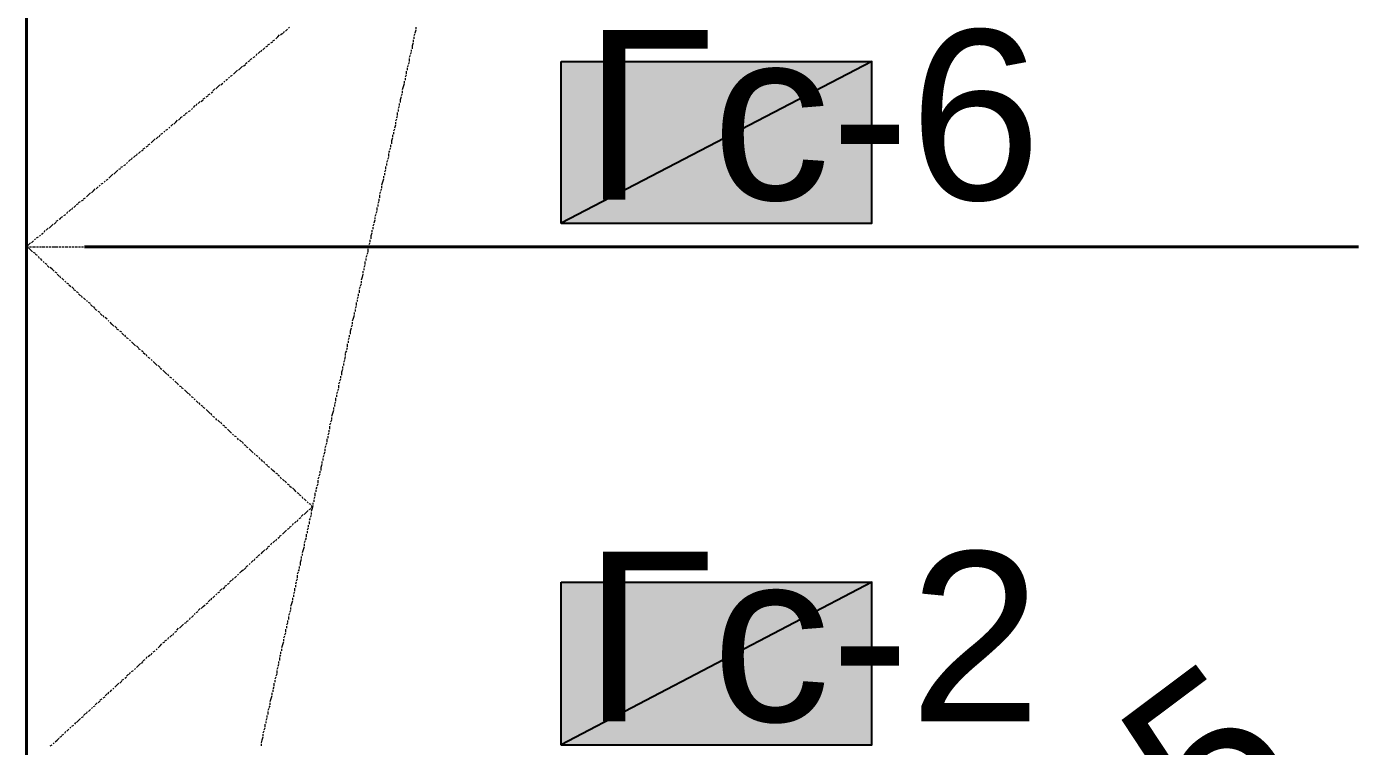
# Model space of a CAD drawing. Extents: x 0 to 604, y 0 to 420.
# Drawn here: x 199.81 to 228.56, y 320.69 to 336.22 of the extents above; entities that cross this region are included whole.
import ezdxf

# ---------------------------------------------------------------- set-up
doc = ezdxf.new("R2010")
doc.units = 0
doc.styles.add('TEYPDFCAD_TEXT', font='arial.ttf')

msp = doc.modelspace()

# ---------------------------------------------------------------- hatches: boundary and pattern name
at = {"true_color": 0xffffff}
h = msp.add_hatch(color=0, dxfattribs=at)
h.paths.add_polyline_path([(211.349, 335.471), (218.059, 335.471), (211.349, 331.978)])
h.paths.add_polyline_path([(218.059, 335.471), (211.349, 331.978), (218.059, 331.978)])
h = msp.add_hatch(color=0, dxfattribs=at)
h.paths.add_polyline_path([(211.349, 324.231), (218.059, 324.231), (211.349, 320.717)])
h.paths.add_polyline_path([(218.059, 324.231), (211.349, 320.717), (218.059, 320.717)])

# ---------------------------------------------------------------- linework, layer by layer
at = {"color": 7, "lineweight": 40}
for p, q in [((199.813, 397.743), (199.813, 310.219)), ((228.558, 331.47), (201.062, 331.47))]:
    msp.add_line(p, q, dxfattribs=at)
at = {"color": 7, "lineweight": 5}
for p, q in [((199.813, 336.211), (199.813, 336.169)), ((199.813, 336.148), (199.813, 336.084)), ((199.813, 336.063), (199.813, 336.021)), ((205.232, 336), (205.274, 336.042)), ((205.295, 336.042), (205.338, 336.084)), ((205.359, 336.084), (205.38, 336.127)), ((205.401, 336.127), (205.444, 336.169)), ((205.465, 336.19), (205.486, 336.211)), ((208.195, 336.063), (208.174, 336.021)), ((208.216, 336.148), (208.195, 336.084)), ((208.216, 336.211), (208.216, 336.169)), ((199.813, 336), (199.813, 335.957)), ((199.813, 335.936), (199.813, 335.894)), ((199.813, 335.873), (199.813, 335.809)), ((199.813, 335.788), (199.813, 335.746)), ((204.915, 335.724), (204.957, 335.767)), ((204.978, 335.788), (205.02, 335.809)), ((205.02, 335.83), (205.063, 335.851)), ((205.084, 335.873), (205.126, 335.894)), ((205.126, 335.915), (205.168, 335.936)), ((205.19, 335.957), (205.232, 336)), ((208.153, 335.873), (208.132, 335.809)), ((208.132, 335.809), (208.132, 335.746)), ((208.153, 335.936), (208.153, 335.894)), ((208.174, 336), (208.174, 335.957)), ((199.813, 335.724), (199.813, 335.682)), ((199.813, 335.661), (199.813, 335.598)), ((199.813, 335.576), (199.813, 335.534)), ((199.813, 335.513), (199.813, 335.471)), ((199.813, 335.449), (199.813, 335.386)), ((204.534, 335.428), (204.576, 335.449)), ((204.597, 335.471), (204.639, 335.492)), ((204.639, 335.513), (204.682, 335.534)), ((204.703, 335.555), (204.745, 335.576)), ((204.766, 335.598), (204.787, 335.64)), ((204.809, 335.64), (204.851, 335.682)), ((204.872, 335.682), (204.893, 335.724)), ((208.068, 335.449), (208.047, 335.407)), ((208.089, 335.598), (208.068, 335.555)), ((208.068, 335.534), (208.068, 335.471)), ((208.111, 335.661), (208.089, 335.619)), ((208.111, 335.724), (208.111, 335.682)), ((199.813, 335.365), (199.813, 335.322)), ((199.813, 335.301), (199.813, 335.259)), ((199.813, 335.238), (199.813, 335.174)), ((204.216, 335.153), (204.258, 335.174)), ((204.28, 335.195), (204.322, 335.238)), ((204.322, 335.238), (204.364, 335.28)), ((204.385, 335.28), (204.428, 335.322)), ((204.428, 335.322), (204.47, 335.365)), ((204.491, 335.365), (204.534, 335.407)), ((208.005, 335.174), (207.984, 335.132)), ((208.005, 335.259), (208.005, 335.195)), ((208.047, 335.386), (208.026, 335.343)), ((208.026, 335.322), (208.026, 335.28)), ((199.813, 335.153), (199.813, 335.111)), ((199.813, 335.089), (199.813, 335.047)), ((199.813, 335.026), (199.813, 334.984)), ((199.813, 334.962), (199.813, 334.899)), ((199.813, 334.878), (199.813, 334.836)), ((203.835, 334.836), (203.877, 334.878)), ((203.899, 334.878), (203.941, 334.92)), ((203.941, 334.92), (203.983, 334.962)), ((204.004, 334.962), (204.047, 335.005)), ((204.068, 335.026), (204.089, 335.047)), ((204.11, 335.068), (204.152, 335.089)), ((204.174, 335.111), (204.195, 335.132)), ((207.941, 334.92), (207.92, 334.857)), ((207.963, 334.984), (207.941, 334.92)), ((207.963, 335.047), (207.963, 335.005)), ((207.984, 335.111), (207.984, 335.068)), ((199.813, 334.814), (199.813, 334.772)), ((199.813, 334.751), (199.813, 334.687)), ((199.813, 334.666), (199.813, 334.624)), ((199.813, 334.603), (199.813, 334.56)), ((203.518, 334.56), (203.56, 334.603)), ((203.581, 334.603), (203.623, 334.645)), ((203.623, 334.666), (203.666, 334.687)), ((203.687, 334.709), (203.729, 334.73)), ((203.729, 334.751), (203.772, 334.772)), ((203.793, 334.793), (203.835, 334.814)), ((207.899, 334.709), (207.878, 334.645)), ((207.878, 334.645), (207.878, 334.581)), ((207.92, 334.772), (207.899, 334.73)), ((207.92, 334.836), (207.92, 334.793)), ((199.813, 334.539), (199.813, 334.476)), ((199.813, 334.454), (199.813, 334.412)), ((199.813, 334.391), (199.813, 334.349)), ((199.813, 334.327), (199.813, 334.264)), ((203.2, 334.306), (203.242, 334.327)), ((203.242, 334.349), (203.285, 334.37)), ((203.306, 334.391), (203.348, 334.412)), ((203.369, 334.433), (203.391, 334.454)), ((203.412, 334.476), (203.454, 334.518)), ((203.475, 334.518), (203.496, 334.56)), ((207.814, 334.37), (207.814, 334.306)), ((207.857, 334.497), (207.835, 334.454)), ((207.835, 334.433), (207.835, 334.391)), ((207.857, 334.56), (207.857, 334.518)), ((199.813, 334.243), (199.813, 334.2)), ((199.813, 334.179), (199.813, 334.137)), ((199.813, 334.116), (199.813, 334.074)), ((199.813, 334.052), (199.813, 333.989)), ((202.819, 333.989), (202.861, 334.01)), ((202.882, 334.031), (202.904, 334.052)), ((202.925, 334.074), (202.967, 334.116)), ((202.988, 334.116), (203.031, 334.158)), ((203.031, 334.158), (203.073, 334.2)), ((203.094, 334.2), (203.137, 334.243)), ((203.137, 334.264), (203.179, 334.285)), ((207.751, 334.01), (207.73, 333.968)), ((207.772, 334.095), (207.751, 334.031)), ((207.793, 334.222), (207.772, 334.179)), ((207.772, 334.158), (207.772, 334.116)), ((207.814, 334.285), (207.793, 334.243)), ((199.813, 333.968), (199.813, 333.925)), ((199.813, 333.904), (199.813, 333.862)), ((199.813, 333.841), (199.813, 333.777)), ((199.813, 333.756), (199.813, 333.714)), ((202.501, 333.714), (202.544, 333.756)), ((202.544, 333.756), (202.586, 333.798)), ((202.607, 333.798), (202.65, 333.841)), ((202.671, 333.841), (202.692, 333.883)), ((202.713, 333.904), (202.756, 333.925)), ((202.777, 333.947), (202.798, 333.968)), ((207.708, 333.819), (207.687, 333.756)), ((207.687, 333.756), (207.687, 333.692)), ((207.708, 333.883), (207.708, 333.841)), ((207.73, 333.947), (207.73, 333.904)), ((199.813, 333.692), (199.813, 333.65)), ((199.813, 333.629), (199.813, 333.565)), ((199.813, 333.544), (199.813, 333.502)), ((199.813, 333.481), (199.813, 333.438)), ((202.12, 333.396), (202.163, 333.438)), ((202.184, 333.438), (202.205, 333.481)), ((202.226, 333.481), (202.269, 333.523)), ((202.29, 333.544), (202.332, 333.565)), ((202.332, 333.587), (202.375, 333.608)), ((202.396, 333.629), (202.438, 333.65)), ((202.438, 333.671), (202.48, 333.692)), ((207.645, 333.544), (207.624, 333.502)), ((207.624, 333.481), (207.624, 333.417)), ((207.666, 333.608), (207.645, 333.565)), ((207.666, 333.671), (207.666, 333.629)), ((199.813, 333.417), (199.813, 333.354)), ((199.813, 333.333), (199.813, 333.29)), ((199.813, 333.269), (199.813, 333.227)), ((199.813, 333.206), (199.813, 333.163)), ((201.803, 333.142), (201.845, 333.163)), ((201.845, 333.185), (201.888, 333.206)), ((201.909, 333.227), (201.951, 333.248)), ((201.972, 333.269), (201.994, 333.29)), ((202.015, 333.312), (202.057, 333.354)), ((202.078, 333.354), (202.099, 333.396)), ((207.56, 333.206), (207.56, 333.142)), ((207.603, 333.333), (207.582, 333.29)), ((207.582, 333.269), (207.582, 333.227)), ((207.624, 333.396), (207.603, 333.354)), ((199.813, 333.142), (199.813, 333.079)), ((199.813, 333.057), (199.813, 333.015)), ((199.813, 332.994), (199.813, 332.952)), ((199.813, 332.93), (199.813, 332.867)), ((201.486, 332.867), (201.507, 332.888)), ((201.528, 332.909), (201.57, 332.93)), ((201.591, 332.952), (201.634, 332.994)), ((201.634, 332.994), (201.676, 333.036)), ((201.697, 333.036), (201.739, 333.079)), ((201.739, 333.079), (201.782, 333.121)), ((207.497, 332.867), (207.476, 332.803)), ((207.518, 332.93), (207.497, 332.867)), ((207.518, 332.994), (207.518, 332.952)), ((207.56, 333.121), (207.539, 333.079)), ((207.539, 333.057), (207.539, 333.015)), ((199.813, 332.846), (199.813, 332.803)), ((199.813, 332.782), (199.813, 332.74)), ((199.813, 332.719), (199.813, 332.655)), ((199.813, 332.634), (199.813, 332.592)), ((201.105, 332.55), (201.147, 332.592)), ((201.147, 332.592), (201.189, 332.634)), ((201.21, 332.634), (201.253, 332.676)), ((201.253, 332.676), (201.295, 332.719)), ((201.316, 332.719), (201.358, 332.761)), ((201.38, 332.782), (201.401, 332.803)), ((201.422, 332.825), (201.464, 332.846)), ((207.454, 332.655), (207.433, 332.613)), ((207.433, 332.592), (207.433, 332.528)), ((207.476, 332.719), (207.454, 332.676)), ((207.476, 332.782), (207.476, 332.74)), ((199.813, 332.571), (199.813, 332.528)), ((199.813, 332.507), (199.813, 332.444)), ((199.813, 332.423), (199.813, 332.38)), ((199.813, 332.359), (199.813, 332.317)), ((199.813, 332.295), (199.813, 332.253)), ((200.787, 332.274), (200.808, 332.317)), ((200.829, 332.317), (200.872, 332.359)), ((200.893, 332.38), (200.935, 332.401)), ((200.935, 332.423), (200.977, 332.444)), ((200.999, 332.465), (201.041, 332.486)), ((201.041, 332.507), (201.083, 332.528)), ((207.37, 332.317), (207.37, 332.253)), ((207.412, 332.444), (207.391, 332.401)), ((207.391, 332.38), (207.391, 332.338)), ((207.412, 332.507), (207.412, 332.465)), ((199.813, 332.232), (199.813, 332.168)), ((199.813, 332.147), (199.813, 332.105)), ((199.813, 332.084), (199.813, 332.041)), ((199.813, 332.02), (199.813, 331.957)), ((200.406, 331.957), (200.448, 331.999)), ((200.448, 332.02), (200.491, 332.041)), ((200.512, 332.063), (200.554, 332.084)), ((200.554, 332.105), (200.596, 332.126)), ((200.618, 332.147), (200.66, 332.168)), ((200.681, 332.19), (200.702, 332.232)), ((200.724, 332.232), (200.766, 332.274)), ((207.327, 332.041), (207.306, 331.978)), ((207.349, 332.168), (207.327, 332.126)), ((207.327, 332.105), (207.327, 332.063)), ((207.37, 332.232), (207.349, 332.19)), ((199.813, 331.936), (199.813, 331.893)), ((199.813, 331.872), (199.813, 331.83)), ((199.813, 331.809), (199.813, 331.745)), ((199.813, 331.724), (199.813, 331.682)), ((200.089, 331.703), (200.11, 331.724)), ((200.131, 331.745), (200.173, 331.766)), ((200.194, 331.788), (200.215, 331.83)), ((200.237, 331.83), (200.279, 331.872)), ((200.3, 331.872), (200.343, 331.914)), ((200.343, 331.914), (200.385, 331.957)), ((207.264, 331.766), (207.243, 331.703)), ((207.264, 331.83), (207.264, 331.788)), ((207.306, 331.957), (207.285, 331.914)), ((207.285, 331.893), (207.285, 331.851)), ((199.813, 331.661), (199.813, 331.618)), ((199.813, 331.597), (199.813, 331.533)), ((199.813, 331.47), (199.856, 331.512)), ((199.813, 331.512), (199.813, 331.47)), ((199.813, 331.47), (199.856, 331.47)), ((199.834, 331.449), (199.813, 331.47)), ((199.813, 331.449), (199.813, 331.406)), ((199.856, 331.512), (199.898, 331.555)), ((199.898, 331.406), (199.856, 331.449)), ((199.877, 331.47), (199.919, 331.47)), ((199.919, 331.555), (199.962, 331.597)), ((199.94, 331.47), (200.004, 331.47)), ((199.983, 331.618), (200.004, 331.639)), ((200.025, 331.661), (200.067, 331.682)), ((200.025, 331.47), (200.067, 331.47)), ((200.089, 331.47), (200.131, 331.47)), ((200.152, 331.47), (200.215, 331.47)), ((200.237, 331.47), (200.279, 331.47)), ((200.3, 331.47), (200.343, 331.47)), ((200.364, 331.47), (200.427, 331.47)), ((200.427, 331.47), (200.491, 331.47)), ((200.512, 331.47), (200.554, 331.47)), ((200.575, 331.47), (200.618, 331.47)), ((200.639, 331.47), (200.702, 331.47)), ((200.724, 331.47), (200.766, 331.47)), ((200.787, 331.47), (200.829, 331.47)), ((200.851, 331.47), (200.914, 331.47)), ((200.935, 331.47), (200.977, 331.47)), ((200.999, 331.47), (201.041, 331.47)), ((201.062, 331.47), (201.126, 331.47)), ((201.147, 331.47), (201.189, 331.47)), ((201.21, 331.47), (201.253, 331.47)), ((201.274, 331.47), (201.337, 331.47)), ((201.337, 331.47), (201.401, 331.47)), ((201.422, 331.47), (201.464, 331.47)), ((201.486, 331.47), (201.528, 331.47)), ((201.549, 331.47), (201.613, 331.47)), ((201.634, 331.47), (201.676, 331.47)), ((201.697, 331.47), (201.739, 331.47)), ((201.761, 331.47), (201.824, 331.47)), ((201.845, 331.47), (201.888, 331.47)), ((201.909, 331.47), (201.951, 331.47)), ((201.972, 331.47), (202.036, 331.47)), ((202.057, 331.47), (202.099, 331.47)), ((202.12, 331.47), (202.163, 331.47)), ((202.184, 331.47), (202.248, 331.47)), ((202.248, 331.47), (202.311, 331.47)), ((202.332, 331.47), (202.375, 331.47)), ((202.396, 331.47), (202.438, 331.47)), ((202.459, 331.47), (202.523, 331.47)), ((202.544, 331.47), (202.586, 331.47)), ((202.607, 331.47), (202.65, 331.47)), ((202.671, 331.47), (202.734, 331.47)), ((202.756, 331.47), (202.798, 331.47)), ((202.819, 331.47), (202.861, 331.47)), ((202.882, 331.47), (202.946, 331.47)), ((202.967, 331.47), (203.009, 331.47)), ((203.031, 331.47), (203.073, 331.47)), ((203.094, 331.47), (203.158, 331.47)), ((203.158, 331.47), (203.221, 331.47)), ((203.242, 331.47), (203.285, 331.47)), ((203.306, 331.47), (203.348, 331.47)), ((203.369, 331.47), (203.433, 331.47)), ((203.454, 331.47), (203.496, 331.47)), ((203.518, 331.47), (203.56, 331.47)), ((203.581, 331.47), (203.644, 331.47)), ((203.666, 331.47), (203.708, 331.47)), ((203.729, 331.47), (203.772, 331.47)), ((203.793, 331.47), (203.856, 331.47)), ((203.877, 331.47), (203.92, 331.47)), ((203.941, 331.47), (203.983, 331.47)), ((204.004, 331.47), (204.047, 331.47)), ((204.068, 331.47), (204.131, 331.47)), ((204.152, 331.47), (204.195, 331.47)), ((204.216, 331.47), (204.258, 331.47)), ((204.28, 331.47), (204.343, 331.47)), ((204.364, 331.47), (204.406, 331.47)), ((204.428, 331.47), (204.47, 331.47)), ((204.491, 331.47), (204.555, 331.47)), ((204.576, 331.47), (204.618, 331.47)), ((204.639, 331.47), (204.682, 331.47)), ((204.703, 331.47), (204.766, 331.47)), ((204.787, 331.47), (204.83, 331.47)), ((204.851, 331.47), (204.893, 331.47)), ((204.915, 331.47), (204.957, 331.47)), ((204.978, 331.47), (205.042, 331.47)), ((205.063, 331.47), (205.105, 331.47)), ((205.126, 331.47), (205.168, 331.47)), ((205.19, 331.47), (205.253, 331.47)), ((205.274, 331.47), (205.317, 331.47)), ((205.338, 331.47), (205.38, 331.47)), ((205.401, 331.47), (205.465, 331.47)), ((205.486, 331.47), (205.528, 331.47)), ((205.549, 331.47), (205.592, 331.47)), ((205.613, 331.47), (205.677, 331.47)), ((205.698, 331.47), (205.74, 331.47)), ((205.761, 331.47), (205.804, 331.47)), ((205.825, 331.47), (205.867, 331.47)), ((205.888, 331.47), (205.952, 331.47)), ((205.973, 331.47), (206.015, 331.47)), ((206.036, 331.47), (206.079, 331.47)), ((206.1, 331.47), (206.163, 331.47)), ((206.185, 331.47), (206.227, 331.47)), ((206.248, 331.47), (206.29, 331.47)), ((206.311, 331.47), (206.375, 331.47)), ((206.396, 331.47), (206.439, 331.47)), ((206.46, 331.47), (206.502, 331.47)), ((206.523, 331.47), (206.587, 331.47)), ((206.587, 331.47), (206.65, 331.47)), ((206.671, 331.47), (206.714, 331.47)), ((206.735, 331.47), (206.777, 331.47)), ((206.798, 331.47), (206.862, 331.47)), ((206.883, 331.47), (206.925, 331.47)), ((206.946, 331.47), (206.989, 331.47)), ((207.01, 331.47), (207.073, 331.47)), ((207.095, 331.47), (207.137, 331.47)), ((207.158, 331.47), (207.201, 331.47)), ((207.201, 331.491), (207.179, 331.449)), ((207.179, 331.428), (207.179, 331.364)), ((207.222, 331.555), (207.201, 331.512)), ((207.222, 331.618), (207.222, 331.576)), ((207.243, 331.703), (207.243, 331.639)), ((199.813, 331.385), (199.813, 331.343)), ((199.813, 331.322), (199.813, 331.258)), ((199.813, 331.237), (199.813, 331.195)), ((199.813, 331.174), (199.813, 331.131)), ((199.94, 331.364), (199.898, 331.406)), ((200.004, 331.322), (199.962, 331.343)), ((200.046, 331.279), (200.004, 331.301)), ((200.089, 331.216), (200.067, 331.258)), ((200.152, 331.174), (200.11, 331.216)), ((200.194, 331.131), (200.173, 331.152)), ((207.116, 331.152), (207.116, 331.089)), ((207.158, 331.279), (207.137, 331.237)), ((207.137, 331.216), (207.137, 331.174)), ((207.179, 331.343), (207.158, 331.301)), ((199.813, 331.11), (199.813, 331.047)), ((199.813, 331.026), (199.813, 330.983)), ((199.813, 330.962), (199.813, 330.92)), ((199.813, 330.899), (199.813, 330.835)), ((200.258, 331.089), (200.215, 331.11)), ((200.3, 331.026), (200.258, 331.068)), ((200.364, 330.983), (200.321, 331.026)), ((200.406, 330.941), (200.364, 330.983)), ((200.47, 330.899), (200.427, 330.92)), ((200.512, 330.835), (200.47, 330.877)), ((207.073, 330.877), (207.052, 330.814)), ((207.073, 330.941), (207.073, 330.899)), ((207.116, 331.068), (207.095, 331.026)), ((207.095, 331.004), (207.095, 330.962)), ((199.813, 330.814), (199.813, 330.771)), ((199.813, 330.75), (199.813, 330.708)), ((199.813, 330.687), (199.813, 330.623)), ((199.813, 330.602), (199.813, 330.56)), ((200.554, 330.793), (200.533, 330.835)), ((200.618, 330.75), (200.575, 330.793)), ((200.66, 330.708), (200.639, 330.729)), ((200.724, 330.666), (200.681, 330.687)), ((200.766, 330.602), (200.724, 330.644)), ((200.829, 330.56), (200.787, 330.602)), ((207.01, 330.602), (206.989, 330.56)), ((207.031, 330.666), (207.01, 330.623)), ((207.052, 330.814), (207.031, 330.75)), ((207.031, 330.729), (207.031, 330.687)), ((199.813, 330.539), (199.813, 330.496)), ((199.813, 330.475), (199.813, 330.433)), ((199.813, 330.412), (199.813, 330.348)), ((199.813, 330.327), (199.813, 330.285)), ((200.872, 330.517), (200.829, 330.539)), ((200.935, 330.475), (200.893, 330.496)), ((200.977, 330.412), (200.935, 330.454)), ((201.02, 330.369), (200.999, 330.412)), ((201.083, 330.327), (201.041, 330.369)), ((201.126, 330.285), (201.105, 330.306)), ((206.968, 330.39), (206.946, 330.348)), ((206.946, 330.327), (206.946, 330.285)), ((206.968, 330.454), (206.968, 330.412)), ((206.989, 330.539), (206.989, 330.475)), ((199.813, 330.264), (199.813, 330.221)), ((199.813, 330.2), (199.813, 330.137)), ((199.813, 330.115), (199.813, 330.073)), ((199.813, 330.052), (199.813, 330.009)), ((199.813, 329.988), (199.813, 329.925)), ((201.189, 330.242), (201.147, 330.264)), ((201.232, 330.179), (201.189, 330.221)), ((201.295, 330.137), (201.253, 330.179)), ((201.337, 330.094), (201.295, 330.115)), ((201.401, 330.052), (201.358, 330.073)), ((201.443, 329.988), (201.401, 330.031)), ((201.486, 329.946), (201.464, 329.988)), ((206.883, 329.988), (206.862, 329.925)), ((206.883, 330.052), (206.883, 330.009)), ((206.925, 330.179), (206.904, 330.137)), ((206.904, 330.115), (206.904, 330.073)), ((206.925, 330.264), (206.925, 330.2)), ((199.813, 329.904), (199.813, 329.861)), ((199.813, 329.84), (199.813, 329.798)), ((199.813, 329.777), (199.813, 329.713)), ((201.549, 329.904), (201.507, 329.946)), ((201.591, 329.861), (201.57, 329.882)), ((201.655, 329.798), (201.613, 329.84)), ((201.697, 329.755), (201.655, 329.798)), ((201.761, 329.713), (201.718, 329.755)), ((206.82, 329.713), (206.798, 329.65)), ((206.841, 329.777), (206.82, 329.734)), ((206.862, 329.925), (206.841, 329.861)), ((206.841, 329.84), (206.841, 329.798)), ((199.813, 329.692), (199.813, 329.65)), ((199.813, 329.628), (199.813, 329.586)), ((199.813, 329.565), (199.813, 329.523)), ((199.813, 329.502), (199.813, 329.438)), ((199.813, 329.417), (199.813, 329.375)), ((201.803, 329.671), (201.761, 329.692)), ((201.867, 329.628), (201.824, 329.65)), ((201.909, 329.565), (201.867, 329.607)), ((201.951, 329.523), (201.93, 329.565)), ((202.015, 329.48), (201.972, 329.502)), ((202.057, 329.438), (202.036, 329.459)), ((202.12, 329.375), (202.078, 329.417)), ((206.777, 329.502), (206.756, 329.459)), ((206.756, 329.438), (206.756, 329.396)), ((206.777, 329.565), (206.777, 329.523)), ((206.798, 329.65), (206.798, 329.586)), ((199.813, 329.353), (199.813, 329.311)), ((199.813, 329.29), (199.813, 329.226)), ((199.813, 329.205), (199.813, 329.163)), ((199.813, 329.142), (199.813, 329.099)), ((202.163, 329.332), (202.12, 329.375)), ((202.226, 329.29), (202.184, 329.332)), ((202.269, 329.247), (202.226, 329.269)), ((202.332, 329.205), (202.29, 329.226)), ((202.375, 329.142), (202.332, 329.184)), ((202.417, 329.099), (202.396, 329.142)), ((206.714, 329.226), (206.692, 329.184)), ((206.692, 329.163), (206.692, 329.12)), ((206.735, 329.29), (206.714, 329.247)), ((206.735, 329.375), (206.735, 329.311)), ((199.813, 329.078), (199.813, 329.015)), ((199.813, 328.993), (199.813, 328.951)), ((199.813, 328.93), (199.813, 328.888)), ((199.813, 328.866), (199.813, 328.803)), ((202.48, 329.057), (202.438, 329.078)), ((202.523, 329.015), (202.501, 329.036)), ((202.586, 328.951), (202.544, 328.993)), ((202.629, 328.909), (202.586, 328.951)), ((202.692, 328.866), (202.65, 328.909)), ((202.734, 328.824), (202.692, 328.845)), ((206.629, 328.888), (206.629, 328.845)), ((206.671, 329.015), (206.65, 328.972)), ((206.65, 328.951), (206.65, 328.909)), ((206.692, 329.099), (206.671, 329.036)), ((199.813, 328.782), (199.813, 328.74)), ((199.813, 328.718), (199.813, 328.676)), ((199.813, 328.655), (199.813, 328.613)), ((199.813, 328.591), (199.813, 328.528)), ((202.798, 328.761), (202.756, 328.803)), ((202.84, 328.718), (202.798, 328.761)), ((202.882, 328.676), (202.861, 328.718)), ((202.946, 328.634), (202.904, 328.655)), ((202.988, 328.591), (202.967, 328.613)), ((203.052, 328.528), (203.009, 328.57)), ((206.565, 328.549), (206.544, 328.507)), ((206.587, 328.613), (206.565, 328.57)), ((206.587, 328.676), (206.587, 328.634)), ((206.629, 328.824), (206.608, 328.761)), ((206.608, 328.761), (206.608, 328.697)), ((199.813, 328.507), (199.813, 328.464)), ((199.813, 328.443), (199.813, 328.401)), ((199.813, 328.38), (199.813, 328.316)), ((199.813, 328.295), (199.813, 328.253)), ((203.094, 328.485), (203.073, 328.528)), ((203.158, 328.443), (203.115, 328.464)), ((203.2, 328.401), (203.158, 328.422)), ((203.263, 328.337), (203.221, 328.38)), ((203.306, 328.295), (203.263, 328.337)), ((203.348, 328.253), (203.327, 328.295)), ((206.523, 328.337), (206.502, 328.295)), ((206.502, 328.274), (206.502, 328.231)), ((206.544, 328.401), (206.523, 328.358)), ((206.544, 328.485), (206.544, 328.422)), ((199.813, 328.231), (199.813, 328.189)), ((199.813, 328.168), (199.813, 328.104)), ((199.813, 328.083), (199.813, 328.041)), ((199.813, 328.02), (199.813, 327.978)), ((203.412, 328.21), (203.369, 328.231)), ((203.454, 328.168), (203.433, 328.189)), ((203.518, 328.104), (203.475, 328.147)), ((203.56, 328.062), (203.539, 328.104)), ((203.623, 328.02), (203.581, 328.041)), ((203.666, 327.978), (203.623, 327.999)), ((206.439, 327.999), (206.439, 327.956)), ((206.481, 328.126), (206.46, 328.083)), ((206.46, 328.062), (206.46, 328.02)), ((206.481, 328.21), (206.481, 328.147)), ((199.813, 327.956), (199.813, 327.893)), ((199.813, 327.872), (199.813, 327.829)), ((199.813, 327.808), (199.813, 327.766)), ((199.813, 327.745), (199.813, 327.702)), ((203.729, 327.914), (203.687, 327.956)), ((203.772, 327.872), (203.729, 327.914)), ((203.814, 327.829), (203.793, 327.872)), ((203.877, 327.787), (203.835, 327.808)), ((203.92, 327.724), (203.899, 327.766)), ((203.983, 327.681), (203.941, 327.724)), ((206.396, 327.724), (206.375, 327.681)), ((206.417, 327.872), (206.396, 327.808)), ((206.396, 327.787), (206.396, 327.745)), ((206.439, 327.935), (206.417, 327.872)), ((199.813, 327.681), (199.813, 327.618)), ((199.813, 327.596), (199.813, 327.554)), ((199.813, 327.533), (199.813, 327.491)), ((199.813, 327.469), (199.813, 327.406)), ((204.025, 327.639), (204.004, 327.681)), ((204.089, 327.596), (204.047, 327.618)), ((204.131, 327.554), (204.089, 327.575)), ((204.195, 327.491), (204.152, 327.533)), ((204.237, 327.448), (204.195, 327.491)), ((204.28, 327.406), (204.258, 327.427)), ((206.333, 327.448), (206.311, 327.406)), ((206.333, 327.512), (206.333, 327.469)), ((206.375, 327.66), (206.354, 327.618)), ((206.354, 327.596), (206.354, 327.533)), ((199.813, 327.385), (199.813, 327.342)), ((199.813, 327.321), (199.813, 327.279)), ((199.813, 327.258), (199.813, 327.194)), ((199.813, 327.173), (199.813, 327.131)), ((204.343, 327.364), (204.301, 327.385)), ((204.385, 327.3), (204.364, 327.342)), ((204.449, 327.258), (204.406, 327.3)), ((204.491, 327.216), (204.47, 327.258)), ((204.555, 327.173), (204.512, 327.194)), ((204.597, 327.131), (204.555, 327.152)), ((206.269, 327.173), (206.248, 327.131)), ((206.29, 327.237), (206.269, 327.194)), ((206.29, 327.321), (206.29, 327.258)), ((206.311, 327.385), (206.311, 327.342)), ((199.813, 327.11), (199.813, 327.067)), ((199.813, 327.046), (199.813, 326.983)), ((199.813, 326.961), (199.813, 326.919)), ((199.813, 326.898), (199.813, 326.856)), ((199.813, 326.834), (199.813, 326.792)), ((204.661, 327.067), (204.618, 327.11)), ((204.703, 327.025), (204.661, 327.067)), ((204.745, 326.983), (204.724, 327.004)), ((204.809, 326.94), (204.766, 326.961)), ((204.851, 326.877), (204.83, 326.919)), ((204.915, 326.834), (204.872, 326.877)), ((204.957, 326.792), (204.936, 326.834)), ((206.185, 326.834), (206.185, 326.792)), ((206.227, 326.961), (206.206, 326.919)), ((206.206, 326.898), (206.206, 326.856)), ((206.248, 327.046), (206.227, 326.983)), ((206.248, 327.11), (206.248, 327.067)), ((199.813, 326.771), (199.813, 326.707)), ((199.813, 326.686), (199.813, 326.644)), ((199.813, 326.623), (199.813, 326.58)), ((199.813, 326.559), (199.813, 326.496)), ((205.02, 326.75), (204.978, 326.771)), ((205.063, 326.707), (205.02, 326.729)), ((205.126, 326.644), (205.084, 326.686)), ((205.168, 326.602), (205.126, 326.644)), ((205.232, 326.559), (205.19, 326.58)), ((205.274, 326.517), (205.232, 326.538)), ((206.142, 326.559), (206.121, 326.517)), ((206.142, 326.623), (206.142, 326.58)), ((206.185, 326.771), (206.163, 326.707)), ((206.163, 326.707), (206.163, 326.644)), ((199.813, 326.475), (199.813, 326.432)), ((199.813, 326.411), (199.813, 326.369)), ((199.813, 326.348), (199.813, 326.284)), ((199.813, 326.263), (199.813, 326.221)), ((205.317, 326.454), (205.295, 326.496)), ((205.38, 326.411), (205.338, 326.454)), ((205.423, 326.369), (205.401, 326.411)), ((205.486, 326.327), (205.444, 326.348)), ((205.528, 326.263), (205.486, 326.305)), ((205.592, 326.221), (205.549, 326.263)), ((206.079, 326.284), (206.058, 326.242)), ((206.1, 326.348), (206.079, 326.305)), ((206.121, 326.496), (206.1, 326.454)), ((206.1, 326.432), (206.1, 326.369)), ((199.813, 326.199), (199.813, 326.157)), ((199.813, 326.136), (199.813, 326.072)), ((199.813, 326.051), (199.813, 326.009)), ((199.813, 325.988), (199.813, 325.945)), ((205.634, 326.178), (205.592, 326.221)), ((205.698, 326.136), (205.655, 326.157)), ((205.74, 326.094), (205.698, 326.115)), ((205.782, 326.03), (205.761, 326.072)), ((205.846, 325.988), (205.804, 326.03)), ((205.888, 325.945), (205.867, 325.967)), ((206.036, 326.072), (206.015, 326.03)), ((206.015, 326.009), (206.015, 325.967)), ((206.036, 326.157), (206.036, 326.094)), ((206.058, 326.221), (206.058, 326.178)), ((199.813, 325.924), (199.813, 325.882)), ((199.813, 325.861), (199.813, 325.797)), ((199.813, 325.776), (199.813, 325.734)), ((199.813, 325.713), (199.813, 325.67)), ((205.74, 325.649), (205.782, 325.692)), ((205.804, 325.692), (205.846, 325.734)), ((205.846, 325.734), (205.888, 325.776)), ((205.952, 325.903), (205.909, 325.924)), ((205.909, 325.797), (205.952, 325.818)), ((205.973, 325.861), (205.952, 325.882)), ((205.952, 325.84), (205.973, 325.861)), ((205.973, 325.818), (205.952, 325.755)), ((205.952, 325.734), (205.952, 325.692)), ((205.994, 325.882), (205.973, 325.818)), ((205.994, 325.945), (205.994, 325.903)), ((199.813, 325.649), (199.813, 325.586)), ((199.813, 325.565), (199.813, 325.522)), ((199.813, 325.501), (199.813, 325.459)), ((199.813, 325.437), (199.813, 325.374)), ((205.444, 325.374), (205.486, 325.395)), ((205.486, 325.416), (205.528, 325.437)), ((205.549, 325.459), (205.571, 325.501)), ((205.592, 325.501), (205.634, 325.543)), ((205.655, 325.543), (205.677, 325.586)), ((205.698, 325.607), (205.74, 325.628)), ((205.888, 325.395), (205.867, 325.353)), ((205.888, 325.459), (205.888, 325.416)), ((205.93, 325.607), (205.909, 325.565)), ((205.909, 325.543), (205.909, 325.48)), ((205.952, 325.67), (205.93, 325.628)), ((199.813, 325.353), (199.813, 325.31)), ((199.813, 325.289), (199.813, 325.247)), ((199.813, 325.226), (199.813, 325.162)), ((199.813, 325.141), (199.813, 325.099)), ((205.126, 325.078), (205.168, 325.12)), ((205.19, 325.12), (205.211, 325.162)), ((205.232, 325.183), (205.274, 325.205)), ((205.274, 325.226), (205.317, 325.247)), ((205.338, 325.268), (205.38, 325.31)), ((205.38, 325.31), (205.423, 325.353)), ((205.825, 325.12), (205.804, 325.078)), ((205.846, 325.183), (205.825, 325.141)), ((205.846, 325.268), (205.846, 325.205)), ((205.867, 325.332), (205.867, 325.289)), ((199.813, 325.078), (199.813, 325.035)), ((199.813, 325.014), (199.813, 324.972)), ((199.813, 324.951), (199.813, 324.887)), ((199.813, 324.866), (199.813, 324.824)), ((204.809, 324.803), (204.851, 324.824)), ((204.872, 324.845), (204.915, 324.887)), ((204.915, 324.887), (204.957, 324.93)), ((204.978, 324.93), (205.02, 324.972)), ((205.02, 324.993), (205.063, 325.014)), ((205.084, 325.035), (205.105, 325.078)), ((205.782, 324.93), (205.761, 324.866)), ((205.761, 324.845), (205.761, 324.803)), ((205.804, 324.993), (205.782, 324.93)), ((205.804, 325.057), (205.804, 325.014)), ((199.813, 324.803), (199.813, 324.76)), ((199.813, 324.739), (199.813, 324.675)), ((199.813, 324.654), (199.813, 324.612)), ((199.813, 324.591), (199.813, 324.548)), ((199.813, 324.527), (199.813, 324.464)), ((204.512, 324.506), (204.555, 324.548)), ((204.555, 324.57), (204.597, 324.591)), ((204.618, 324.612), (204.639, 324.633)), ((204.661, 324.654), (204.703, 324.697)), ((204.724, 324.697), (204.745, 324.739)), ((204.766, 324.76), (204.809, 324.781)), ((205.698, 324.57), (205.698, 324.527)), ((205.74, 324.718), (205.719, 324.654)), ((205.719, 324.654), (205.719, 324.591)), ((205.74, 324.781), (205.74, 324.739)), ((199.813, 324.443), (199.813, 324.4)), ((199.813, 324.379), (199.813, 324.337)), ((199.813, 324.316), (199.813, 324.252)), ((204.195, 324.231), (204.237, 324.273)), ((204.258, 324.273), (204.28, 324.316)), ((204.301, 324.316), (204.343, 324.358)), ((204.364, 324.379), (204.385, 324.4)), ((204.406, 324.421), (204.449, 324.464)), ((204.449, 324.464), (204.491, 324.506)), ((205.655, 324.295), (205.634, 324.252)), ((205.677, 324.443), (205.655, 324.4)), ((205.655, 324.379), (205.655, 324.316)), ((205.698, 324.506), (205.677, 324.464)), ((199.813, 324.231), (199.813, 324.189)), ((199.813, 324.168), (199.813, 324.125)), ((199.813, 324.104), (199.813, 324.062)), ((199.813, 324.041), (199.813, 323.977)), ((199.813, 323.956), (199.813, 323.913)), ((203.899, 323.956), (203.92, 323.977)), ((203.941, 323.998), (203.983, 324.019)), ((203.983, 324.041), (204.025, 324.083)), ((204.047, 324.083), (204.089, 324.125)), ((204.089, 324.146), (204.131, 324.168)), ((204.152, 324.189), (204.195, 324.21)), ((205.592, 324.019), (205.571, 323.977)), ((205.571, 323.956), (205.571, 323.913)), ((205.592, 324.104), (205.592, 324.041)), ((205.634, 324.231), (205.613, 324.189)), ((205.613, 324.168), (205.613, 324.125)), ((199.813, 323.892), (199.813, 323.85)), ((199.813, 323.829), (199.813, 323.765)), ((199.813, 323.744), (199.813, 323.702)), ((199.813, 323.681), (199.813, 323.638)), ((203.581, 323.659), (203.623, 323.702)), ((203.623, 323.702), (203.666, 323.744)), ((203.687, 323.765), (203.729, 323.786)), ((203.729, 323.808), (203.772, 323.85)), ((203.793, 323.85), (203.814, 323.892)), ((203.835, 323.892), (203.877, 323.935)), ((205.528, 323.765), (205.507, 323.702)), ((205.507, 323.681), (205.507, 323.638)), ((205.549, 323.829), (205.528, 323.765)), ((205.549, 323.892), (205.549, 323.85)), ((199.813, 323.617), (199.813, 323.554)), ((199.813, 323.533), (199.813, 323.49)), ((199.813, 323.469), (199.813, 323.427)), ((199.813, 323.406), (199.813, 323.342)), ((203.263, 323.384), (203.306, 323.406)), ((203.327, 323.427), (203.348, 323.469)), ((203.369, 323.469), (203.412, 323.511)), ((203.433, 323.533), (203.454, 323.554)), ((203.475, 323.575), (203.518, 323.596)), ((203.518, 323.617), (203.56, 323.659)), ((205.444, 323.406), (205.444, 323.363)), ((205.486, 323.554), (205.465, 323.511)), ((205.465, 323.49), (205.465, 323.427)), ((205.507, 323.617), (205.486, 323.575)), ((199.813, 323.321), (199.813, 323.279)), ((199.813, 323.257), (199.813, 323.215)), ((199.813, 323.194), (199.813, 323.151)), ((199.813, 323.13), (199.813, 323.067)), ((202.904, 323.046), (202.946, 323.088)), ((202.967, 323.088), (202.988, 323.13)), ((203.009, 323.151), (203.052, 323.173)), ((203.052, 323.194), (203.094, 323.236)), ((203.115, 323.236), (203.158, 323.279)), ((203.158, 323.279), (203.2, 323.321)), ((203.221, 323.342), (203.263, 323.363)), ((205.401, 323.13), (205.38, 323.088)), ((205.401, 323.215), (205.401, 323.151)), ((205.444, 323.342), (205.423, 323.3)), ((205.423, 323.279), (205.423, 323.236)), ((199.813, 323.046), (199.813, 323.003)), ((199.813, 322.982), (199.813, 322.94)), ((199.813, 322.919), (199.813, 322.855)), ((199.813, 322.834), (199.813, 322.792)), ((202.65, 322.813), (202.692, 322.855)), ((202.692, 322.855), (202.734, 322.897)), ((202.756, 322.919), (202.798, 322.94)), ((202.798, 322.961), (202.84, 322.982)), ((202.861, 323.003), (202.882, 323.046)), ((205.338, 322.876), (205.317, 322.813)), ((205.359, 322.94), (205.338, 322.876)), ((205.38, 323.067), (205.359, 323.024)), ((205.359, 323.003), (205.359, 322.961)), ((199.813, 322.771), (199.813, 322.728)), ((199.813, 322.707), (199.813, 322.644)), ((199.813, 322.622), (199.813, 322.58)), ((199.813, 322.559), (199.813, 322.517)), ((202.29, 322.474), (202.332, 322.517)), ((202.332, 322.538), (202.375, 322.559)), ((202.396, 322.58), (202.417, 322.622)), ((202.438, 322.622), (202.48, 322.665)), ((202.501, 322.665), (202.523, 322.707)), ((202.544, 322.728), (202.586, 322.749)), ((202.607, 322.771), (202.629, 322.792)), ((205.253, 322.517), (205.253, 322.474)), ((205.295, 322.665), (205.274, 322.622)), ((205.274, 322.601), (205.274, 322.538)), ((205.295, 322.728), (205.295, 322.686)), ((205.317, 322.792), (205.317, 322.749)), ((199.813, 322.495), (199.813, 322.432)), ((199.813, 322.411), (199.813, 322.368)), ((199.813, 322.347), (199.813, 322.305)), ((199.813, 322.284), (199.813, 322.241)), ((201.972, 322.199), (202.015, 322.241)), ((202.036, 322.241), (202.057, 322.284)), ((202.078, 322.305), (202.12, 322.326)), ((202.142, 322.347), (202.163, 322.368)), ((202.184, 322.389), (202.226, 322.432)), ((202.226, 322.432), (202.269, 322.474)), ((205.211, 322.241), (205.19, 322.199)), ((205.232, 322.389), (205.211, 322.347)), ((205.211, 322.326), (205.211, 322.262)), ((205.253, 322.453), (205.232, 322.411)), ((199.813, 322.22), (199.813, 322.157)), ((199.813, 322.135), (199.813, 322.093)), ((199.813, 322.072), (199.813, 322.03)), ((199.813, 322.009), (199.813, 321.945)), ((201.676, 321.924), (201.697, 321.945)), ((201.718, 321.966), (201.761, 322.009)), ((201.761, 322.009), (201.803, 322.051)), ((201.824, 322.051), (201.867, 322.093)), ((201.867, 322.114), (201.909, 322.135)), ((201.93, 322.157), (201.972, 322.178)), ((205.147, 321.966), (205.126, 321.924)), ((205.147, 322.051), (205.147, 321.987)), ((205.19, 322.178), (205.168, 322.135)), ((205.168, 322.114), (205.168, 322.072)), ((199.813, 321.924), (199.813, 321.882)), ((199.813, 321.86), (199.813, 321.818)), ((199.813, 321.797), (199.813, 321.733)), ((199.813, 321.712), (199.813, 321.67)), ((201.358, 321.627), (201.401, 321.67)), ((201.401, 321.691), (201.443, 321.712)), ((201.464, 321.733), (201.507, 321.755)), ((201.507, 321.776), (201.549, 321.818)), ((201.57, 321.818), (201.591, 321.86)), ((201.613, 321.86), (201.655, 321.903)), ((205.084, 321.712), (205.063, 321.649)), ((205.105, 321.776), (205.084, 321.712)), ((205.105, 321.839), (205.105, 321.797)), ((205.126, 321.903), (205.126, 321.86)), ((199.813, 321.649), (199.813, 321.606)), ((199.813, 321.585), (199.813, 321.522)), ((199.813, 321.5), (199.813, 321.458)), ((199.813, 321.437), (199.813, 321.395)), ((199.813, 321.373), (199.813, 321.331)), ((201.041, 321.352), (201.083, 321.395)), ((201.105, 321.395), (201.126, 321.437)), ((201.147, 321.437), (201.189, 321.479)), ((201.21, 321.5), (201.232, 321.522)), ((201.253, 321.543), (201.295, 321.564)), ((201.295, 321.585), (201.337, 321.627)), ((205.042, 321.5), (205.02, 321.458)), ((205.02, 321.437), (205.02, 321.373)), ((205.063, 321.564), (205.042, 321.522)), ((205.063, 321.627), (205.063, 321.585)), ((199.813, 321.31), (199.813, 321.247)), ((199.813, 321.225), (199.813, 321.183)), ((199.813, 321.162), (199.813, 321.12)), ((199.813, 321.098), (199.813, 321.035)), ((200.745, 321.077), (200.766, 321.098)), ((200.787, 321.12), (200.829, 321.141)), ((200.851, 321.162), (200.872, 321.204)), ((200.893, 321.204), (200.935, 321.247)), ((200.935, 321.247), (200.977, 321.289)), ((200.999, 321.31), (201.041, 321.331)), ((204.957, 321.077), (204.936, 321.035)), ((204.957, 321.162), (204.957, 321.098)), ((204.999, 321.289), (204.978, 321.247)), ((204.978, 321.225), (204.978, 321.183)), ((204.999, 321.352), (204.999, 321.31)), ((199.813, 321.014), (199.813, 320.971)), ((199.813, 320.95), (199.813, 320.908)), ((199.813, 320.887), (199.813, 320.823)), ((199.813, 320.802), (199.813, 320.76)), ((200.427, 320.781), (200.47, 320.823)), ((200.47, 320.823), (200.512, 320.865)), ((200.533, 320.887), (200.575, 320.908)), ((200.575, 320.929), (200.618, 320.95)), ((200.639, 320.971), (200.66, 321.014)), ((200.681, 321.014), (200.724, 321.056)), ((204.893, 320.823), (204.872, 320.76)), ((204.915, 320.887), (204.893, 320.823)), ((204.936, 321.014), (204.915, 320.971)), ((204.915, 320.95), (204.915, 320.908)), ((199.813, 320.738), (199.813, 320.696)), ((200.321, 320.696), (200.364, 320.717)), ((200.385, 320.738), (200.406, 320.76)), ((204.872, 320.738), (204.872, 320.696))]:
    msp.add_line(p, q, dxfattribs=at)
at = {"color": 7, "lineweight": 25}
for p, q in [((199.813, 336.084), (199.813, 335.068)), ((199.813, 333.565), (199.813, 313.563))]:
    msp.add_line(p, q, dxfattribs=at)
at = {"color": 0, "lineweight": 0, "true_color": 0xffffff}
for p, q in [((211.349, 331.978), (218.059, 331.978)), ((211.349, 320.717), (218.059, 320.717))]:
    msp.add_line(p, q, dxfattribs=at)
at = {"color": 0, "true_color": 0xffffff}
for points in [[(211.349, 335.471), (218.059, 335.471), (211.349, 331.978)], [(218.059, 335.471), (211.349, 331.978), (218.059, 331.978)], [(211.349, 324.231), (218.059, 324.231), (211.349, 320.717)], [(218.059, 324.231), (211.349, 320.717), (218.059, 320.717)]]:
    msp.add_lwpolyline(points, close=True, dxfattribs=at)

# ---------------------------------------------------------------- texts
at = {"color": 7, "style": 'TEYPDFCAD_TEXT'}
for s, p in [('Гс-6', (211.836, 332.486)), ('Гс-2', (211.836, 321.225))]:
    msp.add_text(s, height=3.6618, dxfattribs=at).set_placement(p)
msp.add_text('Гс-5', height=3.6618, rotation=36.7824, dxfattribs=at).set_placement((219.668, 313.859))

doc.saveas('drawing.dxf')
